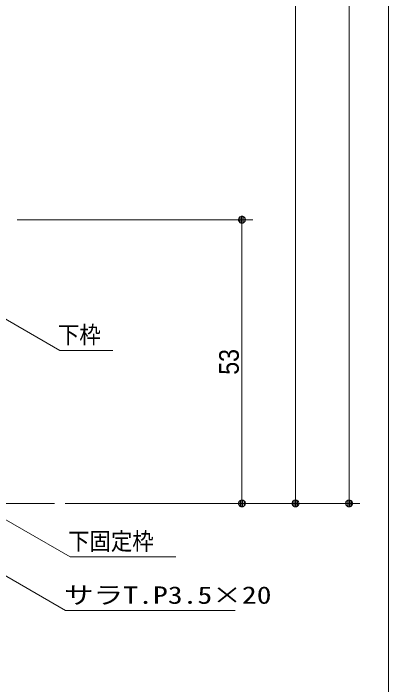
# Model space of a CAD drawing. Units: millimetres, scale not verified. Extents: x -6062 to 6062, y -3045 to 3045.
# Drawn here: x 1512 to 2212, y -2338 to -1085 of the extents above; entities that cross this region are included whole.
import ezdxf
from ezdxf.enums import TextEntityAlignment as Align

# ---------------------------------------------------------------- set-up
doc = ezdxf.new("R2010")
doc.units = ezdxf.units.MM
doc.header["$LTSCALE"] = 20
for name, color, linetype, lineweight in [('0-0_2寸法-1', 7, 'Continuous', 9), ('0-1_0', 7, 'Continuous', 9), ('0-3_2寸法-3', 7, 'Continuous', 9), ('0-4_3一般', 7, 'Continuous', 9), ('0-5_1図面枠', 7, 'Continuous', 9)]:
    doc.layers.add(name, color=color, linetype=linetype, lineweight=lineweight)
doc.styles.add('ＭＳ ゴシック', font='')
doc.styles.add('ＭＳ Ｐゴシック', font='')
doc.styles.get('ＭＳ ゴシック').set_extended_font_data('MS Gothic')
doc.styles.get('ＭＳ Ｐゴシック').set_extended_font_data('MS PGothic')

# ---------------------------------------------------------------- blocks, each defined once
blk = doc.blocks.new('グループ-27')
at = {"layer": '0-4_3一般'}
blk.add_line((47596.2, -40000), (67523.7, -40000), dxfattribs=at)
blk = doc.blocks.new('グループ-57')
at = {"layer": '0-4_3一般'}
blk.add_blockref('グループ-27', (0, 0), dxfattribs=at)
blk = doc.blocks.new('_Dot')
at = {"layer": '0-1_0'}
for p, q in [((-10, 0), (-20, 0)), ((9.78, 2), (-9.78, 2)), ((7.99, 6), (-7.99, 6)), ((9.16, -3.98), (-9.16, -3.98)), ((6, -7.98), (-6, -7.98))]:
    blk.add_line(p, q, dxfattribs=at)
for points in [[(10, 0), (9.92, 1.25), (9.69, 2.49), (9.3, 3.68), (8.76, 4.82), (8.09, 5.88), (7.29, 6.85), (6.37, 7.71), (5.36, 8.44), (4.26, 9.05), (3.09, 9.51), (1.87, 9.82), (0.63, 9.98), (-0.63, 9.98), (-1.87, 9.82), (-3.09, 9.51), (-4.26, 9.05), (-5.36, 8.44), (-6.37, 7.71), (-7.29, 6.85), (-8.09, 5.88), (-8.76, 4.82), (-9.3, 3.68), (-9.69, 2.49), (-9.92, 1.25), (-10, 0), (0, 0)], [(-10, 0), (-9.92, -1.25), (-9.69, -2.49), (-9.3, -3.68), (-8.76, -4.82), (-8.09, -5.88), (-7.29, -6.85), (-6.37, -7.71), (-5.36, -8.44), (-4.26, -9.05), (-3.09, -9.51), (-1.87, -9.82), (-0.63, -9.98), (0.63, -9.98), (1.87, -9.82), (3.09, -9.51), (4.26, -9.05), (5.36, -8.44), (6.37, -7.71), (7.29, -6.85), (8.09, -5.88), (8.76, -4.82), (9.3, -3.68), (9.69, -2.49), (9.92, -1.25), (10, 0), (0, 0)]]:
    blk.add_lwpolyline(points, close=True, dxfattribs=at)
blk = doc.blocks.new('グループ-72')
at = {"layer": '0-5_1図面枠'}
blk.add_lwpolyline([(-80000, 55400), (80000, 55400), (80000, -55400), (-80000, -55400)], close=True, dxfattribs=at)
blk = doc.blocks.new('図面枠')
at = {"layer": '0-5_1図面枠'}
blk.add_blockref('グループ-72', (0, 0), dxfattribs=at)

msp = doc.modelspace()

# ---------------------------------------------------------------- linework, layer by layer
at = {"layer": '0-0_2寸法-1'}
for p, q in [((2138.68, 977.53), (2138.68, -1987.29)), ((2038.68, 897.53), (2038.68, -1987.29)), ((1518.68, -1470), (1958.68, -1470)), ((1938.68, -1482.71), (1938.68, -1987.29)), ((1608.68, -2000), (1958.68, -2000)), ((1958.68, -2000), (2058.68, -2000)), ((2058.68, -2000), (2158.68, -2000))]:
    msp.add_line(p, q, dxfattribs=at)
at = {"layer": '0-3_2寸法-3'}
for points in [[(1488.68, -1650.76), (1598.68, -1714.27), (1697.46, -1714.27)], [(1444.43, -2000), (1617.63, -2100), (1815.19, -2100)], [(1338.68, -2043.93), (1609, -2200), (1926.17, -2200)]]:
    msp.add_lwpolyline(points, dxfattribs=at)

# ---------------------------------------------------------------- block references
at = {"layer": '0-0_2寸法-1', "xscale": 0.6356201, "yscale": 0.6356201}
for p, rotation in [((1938.68, -1470), 90), ((1938.68, -2000), 270), ((2038.68, -2000), 270), ((2138.68, -2000), 270)]:
    msp.add_blockref('_Dot', p, dxfattribs=dict(at, rotation=rotation))
at = {"layer": '0-4_3一般', "xscale": 0.05, "yscale": 0.05}
msp.add_blockref('グループ-57', (-1787.5, 0), dxfattribs=at)
at = {"layer": '0-5_1図面枠', "xscale": 0.05, "yscale": 0.05}
msp.add_blockref('図面枠', (-1787.5, 0), dxfattribs=at)

# ---------------------------------------------------------------- texts
at = {"layer": '0-0_2寸法-1', "style": 'ＭＳ Ｐゴシック', "width": 0.9}
msp.add_text('53', height=36.66, rotation=90, dxfattribs=at).set_placement((1943.74, -1759.59), align=Align.BOTTOM_LEFT)
at = {"layer": '0-3_2寸法-3', "style": 'ＭＳ ゴシック'}
for s, width, p in [('下枠', 0.9, (1595.03, -1711.09)), ('下固定枠', 0.9, (1613.98, -2096.66)), ('サラT.P3.5×20', 1.25, (1606.12, -2197.23))]:
    msp.add_text(s, height=32.55, dxfattribs=dict(at, width=width)).set_placement(p, align=Align.BOTTOM_LEFT)

doc.saveas('drawing.dxf')
